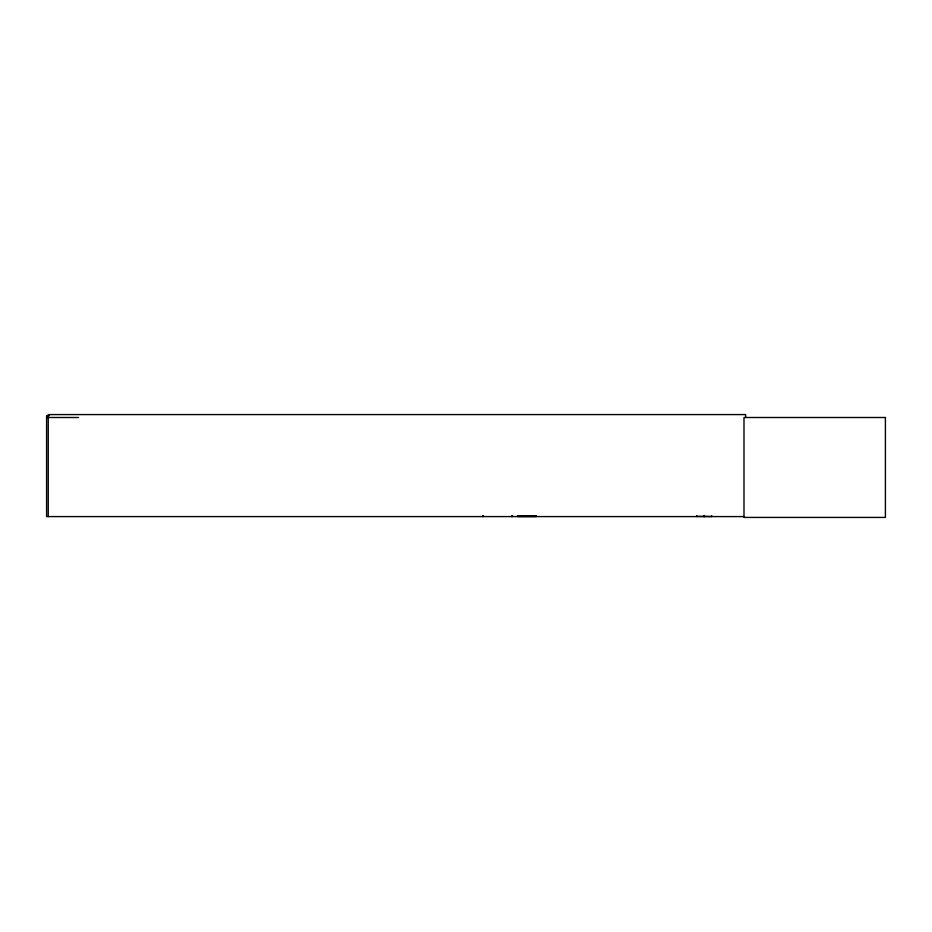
<?xml version="1.0" encoding="UTF-8"?>
<svg xmlns="http://www.w3.org/2000/svg" width="932" height="932" viewBox="0 0 932 932"><rect width="100%" height="100%" fill="white"/><g stroke="black" fill="none" stroke-linecap="round" stroke-linejoin="round"><path stroke-width="1.4" d="M49.513 415.625L46.6 415.625L46.6 516.584L744.179 516.584M46.6 417.501L78.568 417.501M517.54 515.932L536.203 515.932M517.505 516.2L536.238 516.177M517.516 516.526L536.215 516.526M696.763 516.375L711.745 516.479L711.745 515.757M745.635 417.501L745.635 414.577L48.243 414.577L48.243 516.584M704.51 515.547L704.51 516.584M703.998 515.547L703.998 516.584M696.763 515.757L696.763 516.584M512.553 515.757L512.553 516.584M511.726 515.757L511.726 516.584M483.417 515.757L483.417 516.584M482.578 515.757L482.578 516.584M885.4 417.501L743.992 417.501L743.992 517.423L885.4 517.423L885.4 417.501"/></g></svg>
